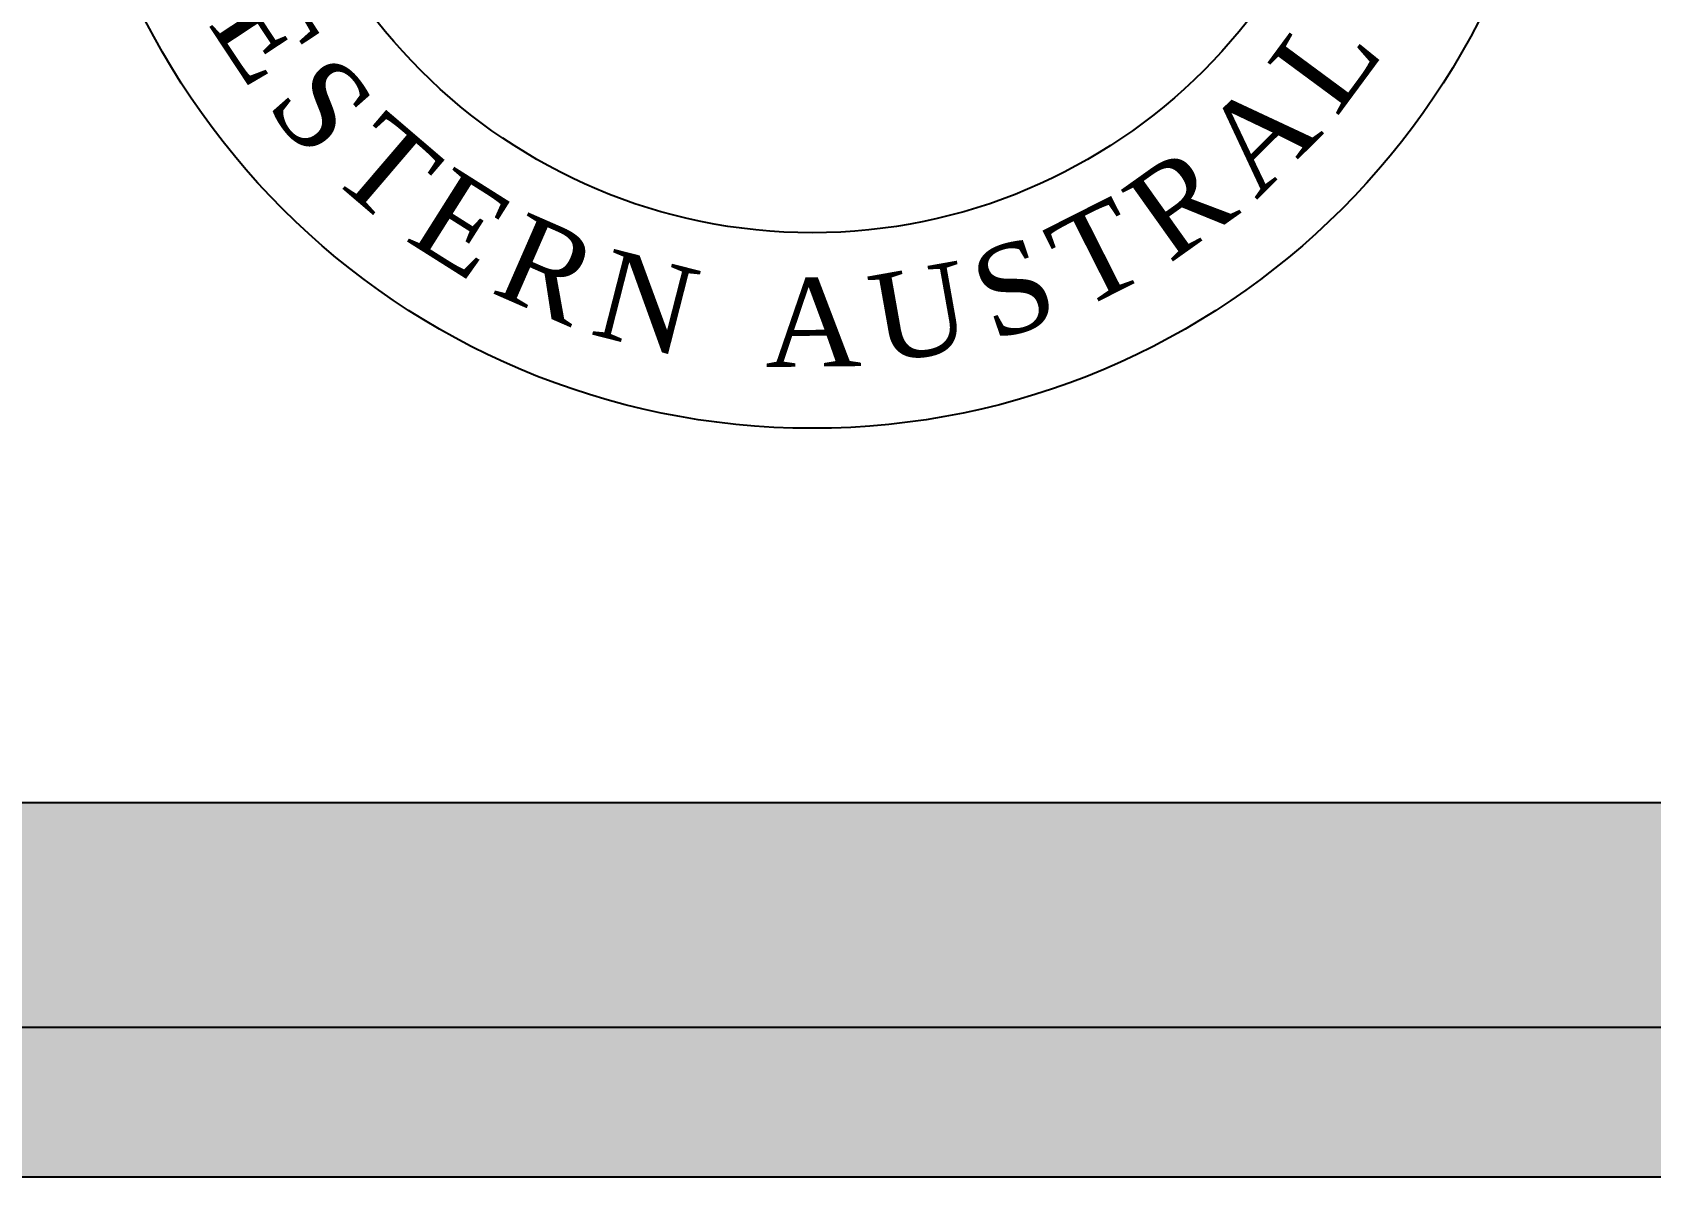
# Model space of a CAD drawing. Extents: x 141 to 267, y 171 to 241.
# Drawn here: x 151.32 to 162.84, y 187.81 to 195.96 of the extents above; entities that cross this region are included whole.
import ezdxf

# ---------------------------------------------------------------- set-up
doc = ezdxf.new("R2010")
doc.units = 0
for name, color, linetype in [('L18', 4, 'CONTINUOUS'), ('L25', 1, 'CONTINUOUS'), ('L35', 3, 'CONTINUOUS'), ('YELLOW', 50, 'CONTINUOUS')]:
    doc.layers.add(name, color=color, linetype=linetype)
doc.styles.add('Style 20', font='times.ttf', dxfattribs={"width": 0.999999, "height": 1.659959})
doc.styles.add('Style 21', font='times.ttf', dxfattribs={"width": 0.999999, "height": 1.659959})
doc.styles.add('Style 22', font='times.ttf', dxfattribs={"width": 0.999999, "height": 1.659959})
doc.styles.add('Style 23', font='times.ttf', dxfattribs={"width": 0.999999, "height": 1.659959})
doc.styles.add('Style 24', font='times.ttf', dxfattribs={"width": 0.999999, "height": 1.659959})
doc.styles.add('Style 25', font='times.ttf', dxfattribs={"width": 0.999999, "height": 1.659959})
doc.styles.add('Style 27', font='times.ttf', dxfattribs={"width": 0.999999, "height": 1.659959})
doc.styles.add('Style 28', font='times.ttf', dxfattribs={"width": 0.999999, "height": 1.659959})
doc.styles.add('Style 29', font='times.ttf', dxfattribs={"width": 0.999999, "height": 1.659959})
doc.styles.add('Style 30', font='times.ttf', dxfattribs={"width": 0.999999, "height": 1.659959})
doc.styles.add('Style 31', font='times.ttf', dxfattribs={"width": 0.999999, "height": 1.659959})
doc.styles.add('Style 32', font='times.ttf', dxfattribs={"width": 0.999999, "height": 1.659959})
doc.styles.add('Style 33', font='times.ttf', dxfattribs={"width": 0.999999, "height": 1.659959})

msp = doc.modelspace()

# ---------------------------------------------------------------- hatches: boundary and pattern name
at = {"layer": 'L25'}
h = msp.add_hatch(color=256, dxfattribs=at)
edge = h.paths.add_edge_path(flags=16)
edge.add_line((143.52, 197.808), (143.52, 231.142))
edge.add_arc((150.853, 231.142), 7.333, 90, 180, ccw=False)
edge.add_line((150.853, 238.475), (237.52, 238.475))
edge.add_arc((237.52, 231.142), 7.333, 0, 90, ccw=False)
edge.add_line((244.853, 231.142), (244.853, 197.808))
edge.add_arc((237.52, 197.808), 7.333, -90, 0, ccw=False)
edge.add_line((237.52, 190.475), (150.853, 190.475))
edge.add_arc((150.853, 197.808), 7.333, 180, 270, ccw=False)
edge = h.paths.add_edge_path()
edge.add_line((141.92, 197.808), (141.92, 231.142))
edge.add_arc((150.853, 231.142), 8.933, 90, 180, ccw=False)
edge.add_line((150.853, 240.075), (237.52, 240.075))
edge.add_arc((237.52, 231.142), 8.933, 0, 90, ccw=False)
edge.add_line((246.453, 231.142), (246.453, 197.808))
edge.add_arc((237.52, 197.808), 8.933, -90, 0, ccw=False)
edge.add_line((237.52, 188.875), (150.853, 188.875))
edge.add_arc((150.853, 197.808), 8.933, 180, 270, ccw=False)
at = {"layer": 'YELLOW'}
h = msp.add_hatch(color=256, dxfattribs=at)
edge = h.paths.add_edge_path()
edge.add_line((140.853, 197.808), (140.853, 231.142))
edge.add_arc((150.853, 231.142), 10, 90, 180, ccw=False)
edge.add_line((150.853, 241.142), (237.52, 241.142))
edge.add_arc((237.52, 231.142), 10, 0, 90, ccw=False)
edge.add_line((247.52, 231.142), (247.52, 197.808))
edge.add_arc((237.52, 197.808), 10, -90, 0, ccw=False)
edge.add_line((237.52, 187.808), (150.853, 187.808))
edge.add_arc((150.853, 197.808), 10, 180, 270, ccw=False)
edge = h.paths.add_edge_path(flags=16)
edge.add_line((141.92, 197.808), (141.92, 231.142))
edge.add_arc((150.853, 231.142), 8.933, 90, 180, ccw=False)
edge.add_line((150.853, 240.075), (237.52, 240.075))
edge.add_arc((237.52, 231.142), 8.933, 0, 90, ccw=False)
edge.add_line((246.453, 231.142), (246.453, 197.808))
edge.add_arc((237.52, 197.808), 8.933, -90, 0, ccw=False)
edge.add_line((237.52, 188.875), (150.853, 188.875))
edge.add_arc((150.853, 197.808), 8.933, 180, 270, ccw=False)

# ---------------------------------------------------------------- linework, layer by layer
at = {"layer": 'L18'}
for radius in [5.333, 3.94]:
    msp.add_circle((156.872, 198.475), radius, dxfattribs=at)
at = {"layer": 'L25'}
for points in [[(141.92, 197.808), (141.92, 231.142, -0.414214), (150.853, 240.075), (237.52, 240.075, -0.414214), (246.453, 231.142), (246.453, 197.808, -0.414214), (237.52, 188.875), (150.853, 188.875, -0.414214)], [(143.52, 197.808), (143.52, 231.142, -0.414214), (150.853, 238.475), (237.52, 238.475, -0.414214), (244.853, 231.142), (244.853, 197.808, -0.414214), (237.52, 190.475), (150.853, 190.475, -0.414214)]]:
    msp.add_lwpolyline(points, format="xyb", close=True, dxfattribs=at)
at = {"layer": 'L35'}
msp.add_lwpolyline([(140.853, 197.808), (140.853, 231.142, -0.414214), (150.853, 241.142), (237.52, 241.142, -0.414214), (247.52, 231.142), (247.52, 197.808, -0.414214), (237.52, 187.808), (150.853, 187.808, -0.414214)], format="xyb", close=True, dxfattribs=at)

# ---------------------------------------------------------------- texts
at = {"layer": 'L18', "width": 0.999999}
for s, rotation, style, p in [('E', 303.45, 'Style 20', (152.564, 196.024)), ('L', 53.5611, 'Style 33', (160.604, 195.351)), ('S', 311.4576, 'Style 21', (152.969, 195.434)), ('A', 44.663, 'Style 32', (160.033, 194.764)), ('T', 319.4447, 'Style 22', (153.415, 194.943)), ('E', 327.733, 'Style 23', (153.963, 194.487)), ('R', 35.4702, 'Style 31', (159.413, 194.311)), ('T', 26.8371, 'Style 30', (158.78, 193.98)), ('R', 336.3912, 'Style 24', (154.572, 194.114)), ('N', 345.6958, 'Style 25', (155.278, 193.816)), ('S', 18.7721, 'Style 29', (158.156, 193.758)), ('U', 10.0844, 'Style 28', (157.355, 193.599)), ('A', 0.5984, 'Style 27', (156.538, 193.578))]:
    msp.add_text(s, height=0.63, rotation=rotation, dxfattribs=dict(at, style=style)).set_placement(p)

doc.saveas('drawing.dxf')
